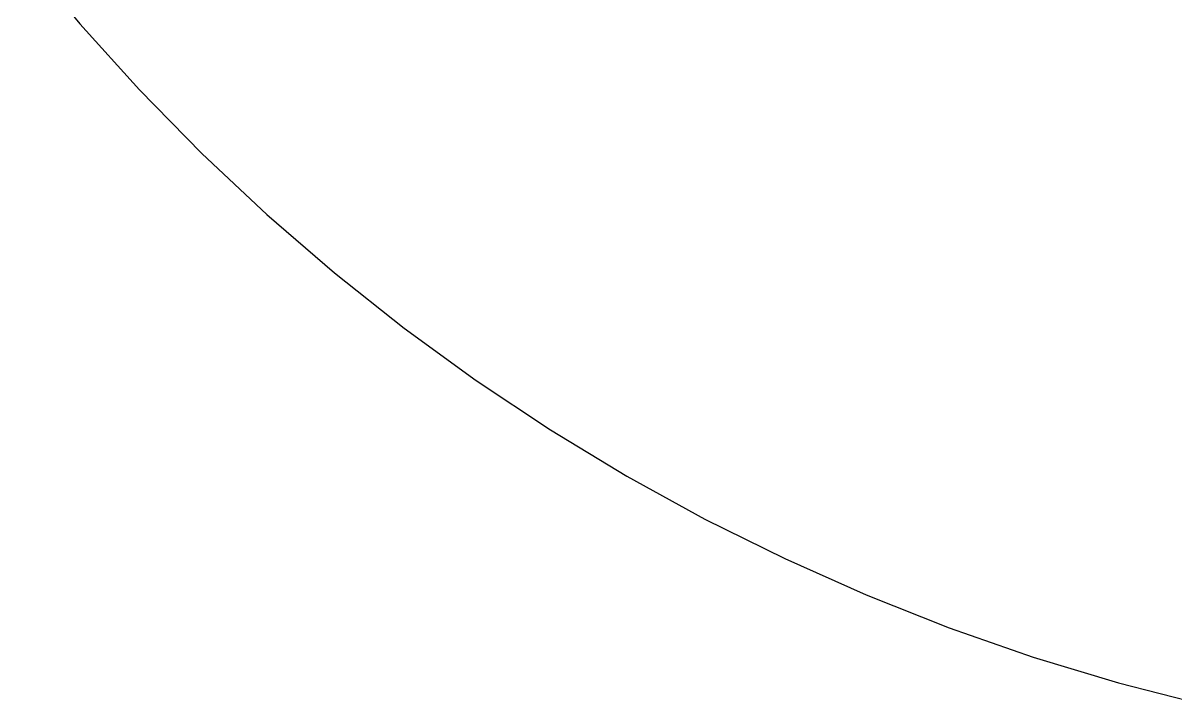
# Model space of a CAD drawing. Header units: metres. Extents: x -102 to 102, y -50 to 50.
# Drawn here: x -91.18 to -64.1, y -48.68 to -32.66 of the extents above; entities that cross this region are included whole.
import ezdxf

# ---------------------------------------------------------------- set-up
doc = ezdxf.new("R2010")
doc.units = ezdxf.units.M

msp = doc.modelspace()

# ---------------------------------------------------------------- linework, layer by layer
for p, q in [((-91.1847, -31.0574), (-89.8497, -32.671)), ((-89.8497, -32.671), (-88.4484, -34.2273)), ((-88.4484, -34.2273), (-86.9832, -35.7236)), ((-86.9832, -35.7236), (-85.4565, -37.1572)), ((-85.4565, -37.1572), (-83.8712, -38.5257)), ((-83.8712, -38.5257), (-82.2299, -39.8265)), ((-82.2299, -39.8265), (-80.5357, -41.0574)), ((-80.5357, -41.0574), (-78.7913, -42.2164)), ((-78.7913, -42.2164), (-77, -43.3013)), ((-77, -43.3013), (-75.1648, -44.3102)), ((-75.1648, -44.3102), (-73.289, -45.2413)), ((-73.289, -45.2413), (-71.3758, -46.0932)), ((-71.3758, -46.0932), (-69.4286, -46.8641)), ((-69.4286, -46.8641), (-67.4508, -47.5528)), ((-67.4508, -47.5528), (-65.446, -48.1581)), ((-65.446, -48.1581), (-63.4175, -48.6789))]:
    msp.add_line(p, q)

doc.saveas('drawing.dxf')
